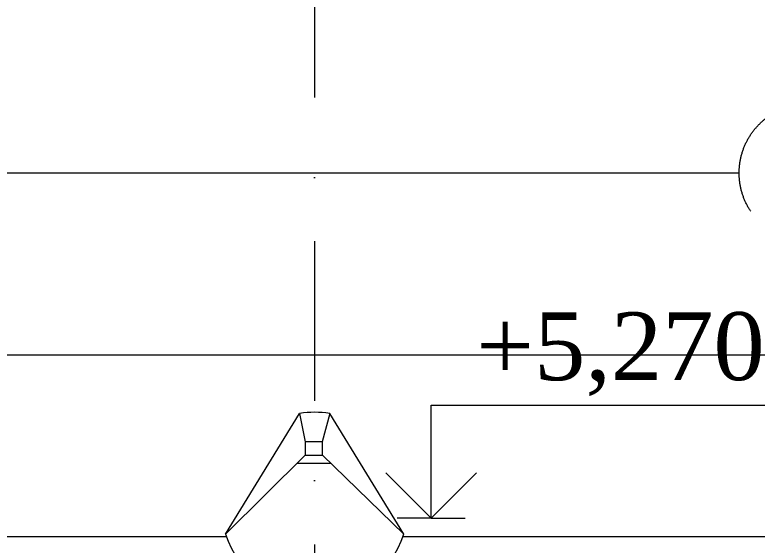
# Model space of a CAD drawing. Header units: millimetres. Extents: x 2399 to 111977, y 1313 to 59551.
# Drawn here: x 14882 to 16524, y 36978 to 38151 of the extents above; entities that cross this region are included whole.
import ezdxf

# ---------------------------------------------------------------- set-up
doc = ezdxf.new("R2010")
doc.units = ezdxf.units.MM
doc.linetypes.add('Невидимая', pattern=[391.222223, 282.222223, -109])
doc.linetypes.add('Штрихпунктирная', pattern=[670.277762, 352.777767, -176.388884, 0, -141.111112])
doc.layers.add('dim Level', color=7, linetype='Continuous', lineweight=13)
doc.layers.add('main line', color=7, linetype='Continuous', lineweight=13)
doc.styles.add('СГЕНЕРИР_СТИЛЬ_1', font='georgia.ttf')

msp = doc.modelspace()

# ---------------------------------------------------------------- linework, layer by layer
at = {"layer": 'dim Level', "color": 7, "linetype": 'Continuous', "lineweight": 13}
for p, q in [((15802.7643, 37037.7388), (15802.7643, 37287.7388)), ((15802.7643, 37287.7388), (16580.5828, 37287.7388)), ((15802.7643, 37037.7388), (15702.7643, 37137.7388)), ((15902.7643, 37137.7388), (15802.7643, 37037.7388)), ((15802.7643, 37037.7388), (15727.7643, 37037.7388)), ((15802.7643, 37037.7388), (15877.7643, 37037.7388))]:
    msp.add_line(p, q, dxfattribs=at)
at = {"layer": 'main line', "color": 7, "linetype": 'Штрихпунктирная', "lineweight": 13}
msp.add_line((15545.2827, 57761.4746), (15545.2827, 33588.1714), dxfattribs=at)
at = {"layer": 'main line', "color": 7, "linetype": 'Continuous', "lineweight": 13}
for p, q in [((14626.6111, 37801.0029), (16483.7869, 37801.0029)), ((13743.0652, 37399.0259), (17471.6999, 37399.0259)), ((15348.3798, 37002.6064), (15512.067, 37269.2363)), ((15512.067, 37269.2363), (15524.4822, 37206.6779)), ((15578.4983, 37269.2363), (15561.7359, 37206.6779)), ((15742.1856, 37002.6064), (15578.4983, 37269.2363)), ((15561.7359, 37206.6779), (15524.4822, 37206.6779)), ((15524.4822, 37206.6779), (15524.4822, 37177.3516)), ((15561.7359, 37206.6779), (15561.7359, 37177.3516)), ((15524.4822, 37177.3516), (15348.3798, 37002.6064)), ((15524.4822, 37177.3516), (15562.6057, 37177.3516)), ((15562.6057, 37177.3516), (15742.1856, 37002.6064)), ((15506.2276, 37159.2377), (15581.2208, 37159.2377)), ((13270.3271, 36997.1744), (15350.1922, 36997.1744)), ((15740.3732, 36997.1744), (17820.2383, 36997.1744))]:
    msp.add_line(p, q, dxfattribs=at)
at = {"layer": 'main line', "color": 7, "linetype": 'Невидимая', "lineweight": 13}
msp.add_circle((16636.8326, 37801.0029), 153.0457, dxfattribs=at)
at = {"layer": 'main line', "color": 7, "linetype": 'Continuous', "lineweight": 13}
for start, end in [(80.7499764, 99.2500236), (197.6574556, 342.3425444)]:
    msp.add_arc((15545.2827, 37065.2851), 206.6383, start, end, dxfattribs=at)

# ---------------------------------------------------------------- texts
at = {"layer": 'dim Level', "color": 7, "lineweight": 13, "insert": (15902.7643, 37307.7388), "char_height": 150, "attachment_point": 7, "style": 'СГЕНЕРИР_СТИЛЬ_1'}
msp.add_mtext('\\A1;+5,270', dxfattribs=at)

doc.saveas('drawing.dxf')
